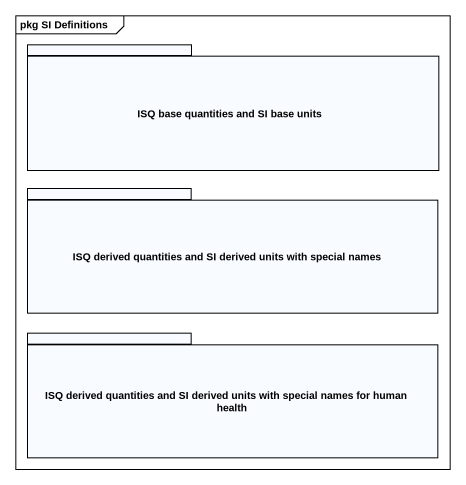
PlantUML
@startuml
mainframe pkg SI Definitions
package "ISQ base quantities and SI base units" as ISQ_base_quantities_and_SI {
}
package "ISQ derived quantities and SI derived units with special names" as ISQ_derived_quantities_and {
}
package "ISQ derived quantities and SI derived units with special names for human health" as ISQ_derived_quantities_and_2 {
}
@enduml
